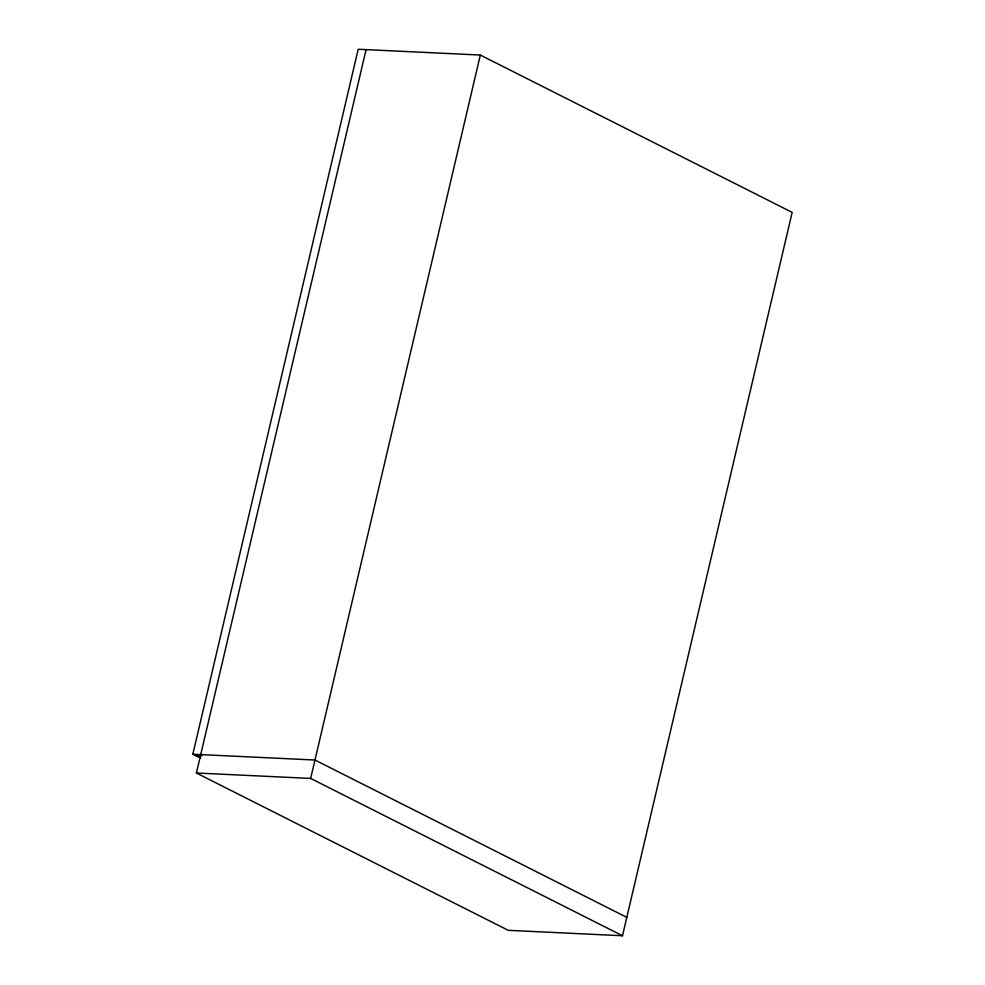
<?xml version="1.0" encoding="UTF-8"?>
<svg xmlns="http://www.w3.org/2000/svg" width="985" height="985" viewBox="0 0 985 985"><rect width="100%" height="100%" fill="white"/><g stroke="black" fill="none" stroke-linecap="round" stroke-linejoin="round"><path stroke-width="1.48" d="M200.669 758.179L192.838 754.227L358.195 49.25L480.323 55.049L792.162 212.378L622.495 935.75L508.248 930.32L196.409 773.003L366.075 49.619M622.495 935.75L310.657 778.421L480.323 55.049M192.838 754.227L314.966 760.026L626.805 917.355M195.178 755.409L201.753 755.729M196.409 773.003L310.657 778.421"/></g></svg>
